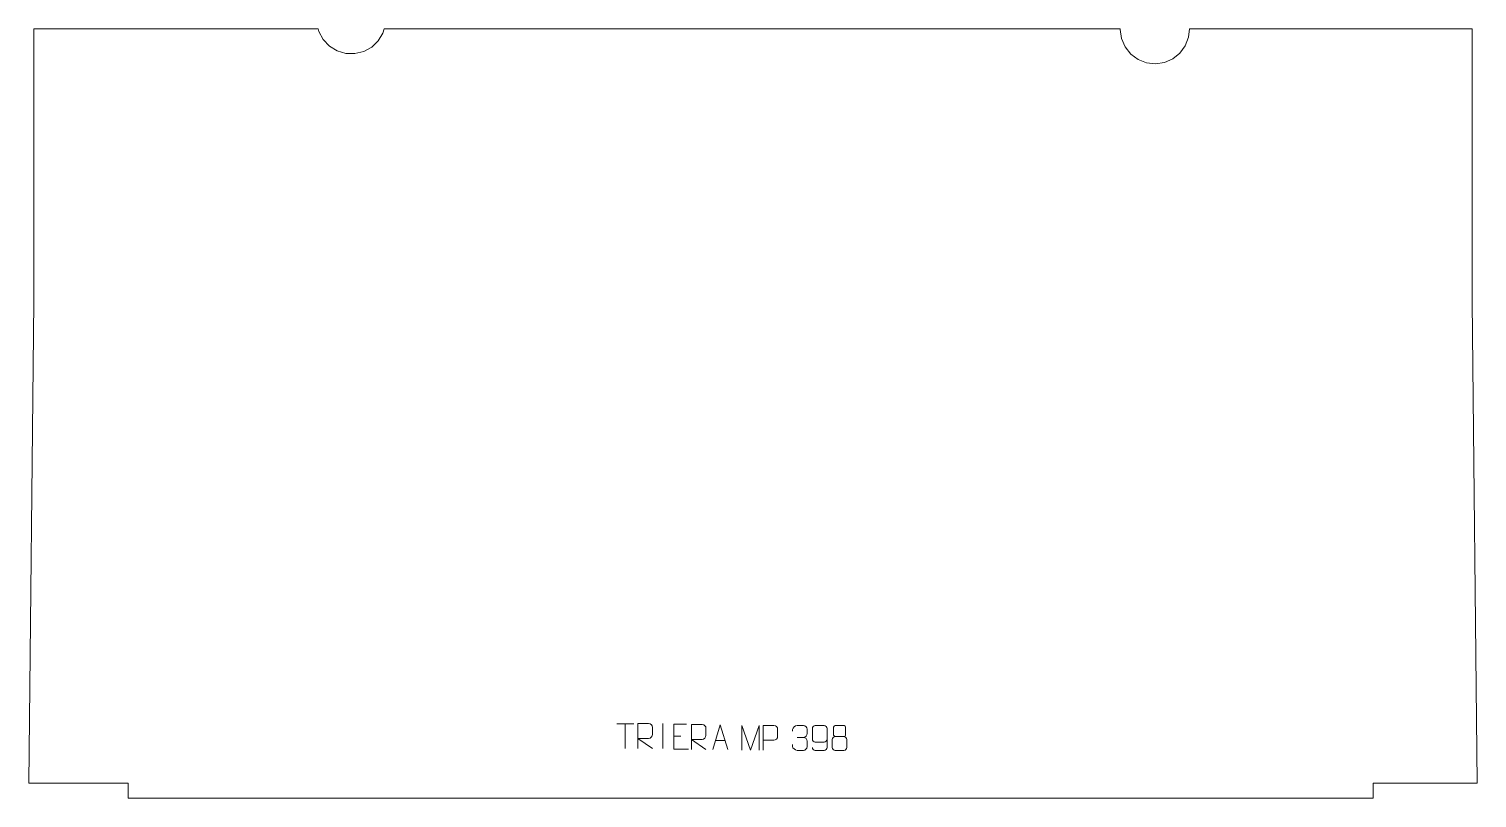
# Model space of a CAD drawing. Header units: millimetres. Extents: x -751 to 709, y -888 to -113.
import ezdxf

# ---------------------------------------------------------------- set-up
doc = ezdxf.new("R2010")
doc.units = ezdxf.units.MM
doc.header["$MEASUREMENT"] = 0
doc.layers.add('layer 1', color=7, linetype='Continuous')

msp = doc.modelspace()

# ---------------------------------------------------------------- linework, layer by layer
at = {"layer": 'layer 1', "color": 242, "lineweight": 9}
msp.add_open_spline([(367.1875, -143.9387), (367.1875, -143.9387), (375.6965, -147.2672), (375.6965, -147.2672), (375.6965, -147.2672), (375.6965, -147.2672), (384.7771, -148.2801), (384.7771, -148.2801), (384.7771, -148.2801), (384.7771, -148.2801), (393.8102, -146.9082), (393.8102, -146.9082), (393.8102, -146.9082), (393.8102, -146.9082), (402.1807, -143.2447), (402.1807, -143.2447), (402.1807, -143.2447), (402.1807, -143.2447), (409.3178, -137.5402), (409.3178, -137.5402), (409.3178, -137.5402), (409.3178, -137.5402), (414.7357, -130.1831), (414.7357, -130.1831), (414.7357, -130.1831), (414.7357, -130.1831), (418.0642, -121.6734), (418.0642, -121.6734), (418.0642, -121.6734), (418.0642, -121.6734), (418.9991, -113.2868), (418.9991, -113.2868), (418.9991, -113.2868), (418.9991, -113.2868), (704.0834, -113.2868), (704.0834, -113.2868), (704.0834, -113.2868), (704.0834, -113.2868), (704.0834, -388.2868), (704.0834, -388.2868), (704.0834, -388.2868), (704.0834, -388.2868), (708.9336, -873.2861), (708.9336, -873.2861), (708.9336, -873.2861), (708.9336, -873.2861), (604.0834, -873.2861), (604.0834, -873.2861), (604.0834, -873.2861), (604.0834, -873.2861), (604.0834, -888.2862), (604.0834, -888.2862), (604.0834, -888.2862), (604.0834, -888.2862), (-650.9156, -888.2862), (-650.9156, -888.2862), (-650.9156, -888.2862), (-650.9156, -888.2862), (-650.9156, -873.2861), (-650.9156, -873.2861), (-650.9156, -873.2861), (-650.9156, -873.2861), (-750.766, -873.2861), (-750.766, -873.2861), (-750.766, -873.2861), (-750.766, -873.2861), (-745.916, -388.2868), (-745.916, -388.2868), (-745.916, -388.2868), (-745.916, -388.2868), (-745.916, -113.2868), (-745.916, -113.2868), (-745.916, -113.2868), (-745.916, -113.2868), (-459.1961, -113.2868), (-459.1961, -113.2868), (-459.1961, -113.2868), (-459.1961, -113.2868), (-458.5543, -115.9254), (-458.5543, -115.9254), (-458.5543, -115.9254), (-458.5543, -115.9254), (-454.1714, -123.9415), (-454.1714, -123.9415), (-454.1714, -123.9415), (-454.1714, -123.9415), (-447.8627, -130.5509), (-447.8627, -130.5509), (-447.8627, -130.5509), (-447.8627, -130.5509), (-440.0587, -135.3023), (-440.0587, -135.3023), (-440.0587, -135.3023), (-440.0587, -135.3023), (-431.29, -137.8716), (-431.29, -137.8716), (-431.29, -137.8716), (-431.29, -137.8716), (-422.1555, -138.0838), (-422.1555, -138.0838), (-422.1555, -138.0838), (-422.1555, -138.0838), (-413.2775, -135.9252), (-413.2775, -135.9252), (-413.2775, -135.9252), (-413.2775, -135.9252), (-405.2607, -131.5422), (-405.2607, -131.5422), (-405.2607, -131.5422), (-405.2607, -131.5422), (-398.652, -125.2336), (-398.652, -125.2336), (-398.652, -125.2336), (-398.652, -125.2336), (-393.9005, -117.4288), (-393.9005, -117.4288), (-393.9005, -117.4288), (-393.9005, -117.4288), (-392.6863, -113.2868), (-392.6863, -113.2868), (-392.6863, -113.2868), (-392.6863, -113.2868), (349.1683, -113.2868), (349.1683, -113.2868), (349.1683, -113.2868), (349.1683, -113.2868), (349.0905, -113.9801), (349.0905, -113.9801), (349.0905, -113.9801), (349.0905, -113.9801), (350.4624, -123.0132), (350.4624, -123.0132), (350.4624, -123.0132), (350.4624, -123.0132), (354.1252, -131.3839), (354.1252, -131.3839), (354.1252, -131.3839), (354.1252, -131.3839), (359.8304, -138.5208), (359.8304, -138.5208), (359.8304, -138.5208), (359.8304, -138.5208), (367.1875, -143.9387), (367.1875, -143.9387)], degree=3, knots=[0, 0, 0, 0, 0.027027027, 0.027027027, 0.027027027, 0.027027027, 0.054054054, 0.054054054, 0.054054054, 0.054054054, 0.081081081, 0.081081081, 0.081081081, 0.081081081, 0.108108108, 0.108108108, 0.108108108, 0.108108108, 0.135135135, 0.135135135, 0.135135135, 0.135135135, 0.162162162, 0.162162162, 0.162162162, 0.162162162, 0.189189189, 0.189189189, 0.189189189, 0.189189189, 0.216216216, 0.216216216, 0.216216216, 0.216216216, 0.243243243, 0.243243243, 0.243243243, 0.243243243, 0.27027027, 0.27027027, 0.27027027, 0.27027027, 0.297297297, 0.297297297, 0.297297297, 0.297297297, 0.324324324, 0.324324324, 0.324324324, 0.324324324, 0.351351351, 0.351351351, 0.351351351, 0.351351351, 0.378378378, 0.378378378, 0.378378378, 0.378378378, 0.405405405, 0.405405405, 0.405405405, 0.405405405, 0.432432432, 0.432432432, 0.432432432, 0.432432432, 0.459459459, 0.459459459, 0.459459459, 0.459459459, 0.486486486, 0.486486486, 0.486486486, 0.486486486, 0.513513514, 0.513513514, 0.513513514, 0.513513514, 0.540540541, 0.540540541, 0.540540541, 0.540540541, 0.567567568, 0.567567568, 0.567567568, 0.567567568, 0.594594595, 0.594594595, 0.594594595, 0.594594595, 0.621621622, 0.621621622, 0.621621622, 0.621621622, 0.648648649, 0.648648649, 0.648648649, 0.648648649, 0.675675676, 0.675675676, 0.675675676, 0.675675676, 0.702702703, 0.702702703, 0.702702703, 0.702702703, 0.72972973, 0.72972973, 0.72972973, 0.72972973, 0.756756757, 0.756756757, 0.756756757, 0.756756757, 0.783783784, 0.783783784, 0.783783784, 0.783783784, 0.810810811, 0.810810811, 0.810810811, 0.810810811, 0.837837838, 0.837837838, 0.837837838, 0.837837838, 0.864864865, 0.864864865, 0.864864865, 0.864864865, 0.891891892, 0.891891892, 0.891891892, 0.891891892, 0.918918919, 0.918918919, 0.918918919, 0.918918919, 0.945945946, 0.945945946, 0.945945946, 0.945945946, 1, 1, 1, 1], dxfattribs=at)
at = {"layer": 'layer 1', "color": 250, "lineweight": 9}
for points in [[(-158.1516, -813.3704), (-158.1516, -813.3704), (-141.1644, -813.3704), (-141.1644, -813.3704)], [(-149.6578, -838.3004), (-149.6578, -838.3004), (-149.6578, -813.3469), (-149.6578, -813.3469)], [(-111.658, -813.3366), (-111.658, -813.3366), (-111.658, -838.3107), (-111.658, -838.3107)], [(-100.8261, -825.8237), (-100.8261, -825.8237), (-93.658, -825.8237), (-93.658, -825.8237)], [(-58.5345, -830.2039), (-58.5345, -830.2039), (-49.0388, -830.2039), (-49.0388, -830.2039)], [(23.6769, -827.2112), (23.6769, -827.2112), (29.8733, -827.2112), (29.8733, -827.2112)]]:
    msp.add_open_spline(points, degree=3, dxfattribs=at)
for points, knots in [([(-136.9901, -838.3004), (-136.9901, -838.3004), (-136.9901, -813.3469), (-136.9901, -813.3469), (-136.9901, -813.3469), (-133.3953, -813.3469), (-129.7998, -813.3469), (-126.2046, -813.3469), (-126.2046, -813.3469), (-123.8793, -813.3846), (-122.322, -814.8746), (-122.3261, -817.241), (-122.3261, -817.241), (-122.3265, -819.2765), (-122.3265, -822.3359), (-122.3261, -824.3719), (-122.3261, -824.3719), (-122.3326, -826.2474), (-124.1449, -828.1892), (-126.1544, -828.2083), (-126.1544, -828.2083), (-126.1544, -828.2083), (-136.9901, -828.2083), (-136.9901, -828.2083), (-136.9901, -828.2083), (-136.9901, -828.2083), (-122.3354, -838.3004), (-122.3354, -838.3004)], [0, 0, 0, 0, 0.125, 0.125, 0.125, 0.125, 0.25, 0.25, 0.25, 0.25, 0.375, 0.375, 0.375, 0.375, 0.5, 0.5, 0.5, 0.5, 0.625, 0.625, 0.625, 0.625, 0.75, 0.75, 0.75, 0.75, 1, 1, 1, 1]), ([(-87.9522, -813.944), (-87.9522, -813.944), (-100.8261, -813.944), (-100.8261, -813.944), (-100.8261, -813.944), (-100.8261, -813.944), (-100.8261, -838.8976), (-100.8261, -838.8976), (-100.8261, -838.8976), (-100.8261, -838.8976), (-85.9603, -838.8976), (-85.9603, -838.8976)], [0, 0, 0, 0, 0.25, 0.25, 0.25, 0.25, 0.5, 0.5, 0.5, 0.5, 1, 1, 1, 1]), ([(-82.99, -839.3004), (-82.99, -839.3004), (-82.99, -814.3469), (-82.99, -814.3469), (-82.99, -814.3469), (-79.3952, -814.3469), (-75.7997, -814.3469), (-72.2045, -814.3469), (-72.2045, -814.3469), (-69.8792, -814.3846), (-68.3219, -815.8746), (-68.326, -818.241), (-68.326, -818.241), (-68.3264, -820.2765), (-68.3264, -823.3359), (-68.326, -825.3719), (-68.326, -825.3719), (-68.3325, -827.2474), (-70.1448, -829.1892), (-72.1543, -829.2083), (-72.1543, -829.2083), (-72.1543, -829.2083), (-82.99, -829.2083), (-82.99, -829.2083), (-82.99, -829.2083), (-82.99, -829.2083), (-68.3353, -839.3004), (-68.3353, -839.3004)], [0, 0, 0, 0, 0.125, 0.125, 0.125, 0.125, 0.25, 0.25, 0.25, 0.25, 0.375, 0.375, 0.375, 0.375, 0.5, 0.5, 0.5, 0.5, 0.625, 0.625, 0.625, 0.625, 0.75, 0.75, 0.75, 0.75, 1, 1, 1, 1]), ([(-61.2571, -839.4533), (-61.2571, -839.4533), (-53.8861, -814.4998), (-53.8861, -814.4998), (-53.8861, -814.4998), (-53.8861, -814.4998), (-46.3162, -839.4533), (-46.3162, -839.4533)], [0, 0, 0, 0, 0.333333333, 0.333333333, 0.333333333, 0.333333333, 1, 1, 1, 1]), ([(-32.2281, -840.1229), (-32.2281, -840.1229), (-32.2281, -815.165), (-32.2281, -815.165), (-32.2281, -815.165), (-32.2281, -815.165), (-23.303, -840.1229), (-23.303, -840.1229), (-23.303, -840.1229), (-23.303, -840.1229), (-14.5431, -815.1655), (-14.5431, -815.1655), (-14.5431, -815.1655), (-14.5431, -815.1655), (-14.5431, -840.1229), (-14.5431, -840.1229)], [0, 0, 0, 0, 0.2, 0.2, 0.2, 0.2, 0.4, 0.4, 0.4, 0.4, 0.6, 0.6, 0.6, 0.6, 1, 1, 1, 1]), ([(-10.7177, -840.1208), (-10.7177, -840.1208), (-10.7177, -815.1672), (-10.7177, -815.1672), (-10.7177, -815.1672), (-7.1227, -815.1672), (-3.5274, -815.1672), (0.068, -815.1672), (0.068, -815.1672), (2.3932, -815.2051), (3.9506, -816.6952), (3.9464, -819.0613), (3.9464, -819.0613), (3.946, -821.097), (3.946, -824.1563), (3.9464, -826.1923), (3.9464, -826.1923), (3.9399, -828.0677), (2.1277, -830.0096), (0.1181, -830.0287), (0.1181, -830.0287), (0.1181, -830.0287), (-10.7177, -830.0287), (-10.7177, -830.0287)], [0, 0, 0, 0, 0.142857143, 0.142857143, 0.142857143, 0.142857143, 0.285714286, 0.285714286, 0.285714286, 0.285714286, 0.428571429, 0.428571429, 0.428571429, 0.428571429, 0.571428571, 0.571428571, 0.571428571, 0.571428571, 0.714285714, 0.714285714, 0.714285714, 0.714285714, 1, 1, 1, 1]), ([(18.9672, -820.966), (18.9672, -820.966), (18.9672, -819.1088), (18.9672, -819.1088), (18.9672, -819.1088), (18.9529, -817.3669), (21.6174, -815.2488), (23.6765, -815.2715), (23.6765, -815.2715), (25.7406, -815.2715), (27.8046, -815.2715), (29.8683, -815.2715), (29.8683, -815.2715), (32.0628, -815.2627), (33.6611, -817.1095), (33.7055, -819.0216), (33.7055, -819.0216), (33.7051, -820.4567), (33.7051, -821.8918), (33.7055, -823.3273), (33.7055, -823.3273), (33.6569, -824.9808), (32.0543, -827.2108), (29.856, -827.2008), (29.856, -827.2008), (32.0597, -827.212), (33.6677, -829.0152), (33.7217, -831.0747), (33.7217, -831.0747), (33.7213, -832.8594), (33.7213, -834.6441), (33.7217, -836.4292), (33.7217, -836.4292), (33.7318, -838.4906), (31.6769, -840.2537), (29.856, -840.2456), (29.856, -840.2456), (27.7907, -840.2453), (25.7255, -840.2453), (23.6599, -840.2456), (23.6599, -840.2456), (21.4913, -840.2341), (18.9603, -837.8339), (18.9417, -836.3721), (18.9417, -836.3721), (18.9417, -836.3721), (18.9417, -834.4635), (18.9417, -834.4635)], [0, 0, 0, 0, 0.076923077, 0.076923077, 0.076923077, 0.076923077, 0.153846154, 0.153846154, 0.153846154, 0.153846154, 0.230769231, 0.230769231, 0.230769231, 0.230769231, 0.307692308, 0.307692308, 0.307692308, 0.307692308, 0.384615385, 0.384615385, 0.384615385, 0.384615385, 0.461538462, 0.461538462, 0.461538462, 0.461538462, 0.538461538, 0.538461538, 0.538461538, 0.538461538, 0.615384615, 0.615384615, 0.615384615, 0.615384615, 0.692307692, 0.692307692, 0.692307692, 0.692307692, 0.769230769, 0.769230769, 0.769230769, 0.769230769, 0.846153846, 0.846153846, 0.846153846, 0.846153846, 1, 1, 1, 1]), ([(38.9018, -837.2992), (38.9259, -838.6387), (40.2821, -840.292), (41.854, -840.2576), (41.854, -840.2576), (44.8388, -840.2573), (47.824, -840.2573), (50.8094, -840.2576), (50.8094, -840.2576), (52.0285, -840.2726), (53.7567, -838.835), (53.7617, -837.2992), (53.7617, -837.2992), (53.7614, -830.9388), (53.7614, -824.578), (53.7617, -818.2172), (53.7617, -818.2172), (53.757, -817.0543), (52.0285, -815.2832), (50.8094, -815.2588), (50.8094, -815.2588), (47.824, -815.2591), (44.8388, -815.2591), (41.854, -815.2588), (41.854, -815.2588), (40.5759, -815.3026), (38.9062, -816.9171), (38.9018, -818.2172), (38.9018, -818.2172), (38.9018, -821.8006), (38.9018, -825.3836), (38.9018, -828.9664), (38.9018, -828.9664), (38.9403, -830.4446), (40.523, -831.8775), (41.854, -831.8754), (41.854, -831.8754), (44.8388, -831.8757), (47.824, -831.8757), (50.8094, -831.8754), (50.8094, -831.8754), (52.1389, -831.8804), (53.7819, -830.3732), (53.7402, -828.9446)], [0, 0, 0, 0, 0.083333333, 0.083333333, 0.083333333, 0.083333333, 0.166666667, 0.166666667, 0.166666667, 0.166666667, 0.25, 0.25, 0.25, 0.25, 0.333333333, 0.333333333, 0.333333333, 0.333333333, 0.416666667, 0.416666667, 0.416666667, 0.416666667, 0.5, 0.5, 0.5, 0.5, 0.583333333, 0.583333333, 0.583333333, 0.583333333, 0.666666667, 0.666666667, 0.666666667, 0.666666667, 0.75, 0.75, 0.75, 0.75, 0.833333333, 0.833333333, 0.833333333, 0.833333333, 1, 1, 1, 1]), ([(60.3783, -816.7476), (60.3783, -818.9606), (60.3783, -822.6429), (60.3783, -824.8562), (60.3783, -824.8562), (60.3933, -825.3636), (61.2007, -826.295), (61.9008, -826.2938), (61.9008, -826.2938), (64.8707, -826.2936), (67.8409, -826.3785), (70.8113, -826.3788), (70.8113, -826.3788), (71.6084, -826.3746), (72.3291, -825.5843), (72.3265, -824.8636), (72.3265, -824.8636), (72.3262, -822.6476), (72.3262, -818.9629), (72.3265, -816.7476), (72.3265, -816.7476), (72.308, -816.0368), (71.6966, -815.2764), (70.8627, -815.2838), (70.8627, -815.2838), (67.8456, -815.2841), (64.8287, -815.2841), (61.8121, -815.2838), (61.8121, -815.2838), (61.1857, -815.2762), (60.3616, -815.9872), (60.3783, -816.7476)], [0, 0, 0, 0, 0.111111111, 0.111111111, 0.111111111, 0.111111111, 0.222222222, 0.222222222, 0.222222222, 0.222222222, 0.333333333, 0.333333333, 0.333333333, 0.333333333, 0.444444444, 0.444444444, 0.444444444, 0.444444444, 0.555555556, 0.555555556, 0.555555556, 0.555555556, 0.666666667, 0.666666667, 0.666666667, 0.666666667, 0.777777778, 0.777777778, 0.777777778, 0.777777778, 1, 1, 1, 1]), ([(58.9195, -829.2658), (58.9195, -832.4366), (58.9195, -834.1387), (58.9195, -837.3101), (58.9195, -837.3101), (58.911, -838.532), (60.6089, -840.2247), (61.8615, -840.2332), (61.8615, -840.2332), (64.8446, -840.2329), (67.8279, -840.2329), (70.8113, -840.2332), (70.8113, -840.2332), (72.1346, -840.2215), (73.755, -838.5999), (73.7439, -837.3007), (73.7439, -837.3007), (73.7436, -834.1325), (73.7436, -832.4337), (73.7439, -829.2658), (73.7439, -829.2658), (73.6742, -827.8854), (72.0964, -826.3068), (70.791, -826.3129), (70.791, -826.3129), (67.8144, -826.3132), (64.8378, -826.3132), (61.8615, -826.3129), (61.8615, -826.3129), (60.782, -826.3065), (58.9357, -827.8854), (58.9195, -829.2658)], [0, 0, 0, 0, 0.111111111, 0.111111111, 0.111111111, 0.111111111, 0.222222222, 0.222222222, 0.222222222, 0.222222222, 0.333333333, 0.333333333, 0.333333333, 0.333333333, 0.444444444, 0.444444444, 0.444444444, 0.444444444, 0.555555556, 0.555555556, 0.555555556, 0.555555556, 0.666666667, 0.666666667, 0.666666667, 0.666666667, 0.777777778, 0.777777778, 0.777777778, 0.777777778, 1, 1, 1, 1])]:
    msp.add_open_spline(points, degree=3, knots=knots, dxfattribs=at)

doc.saveas('drawing.dxf')
